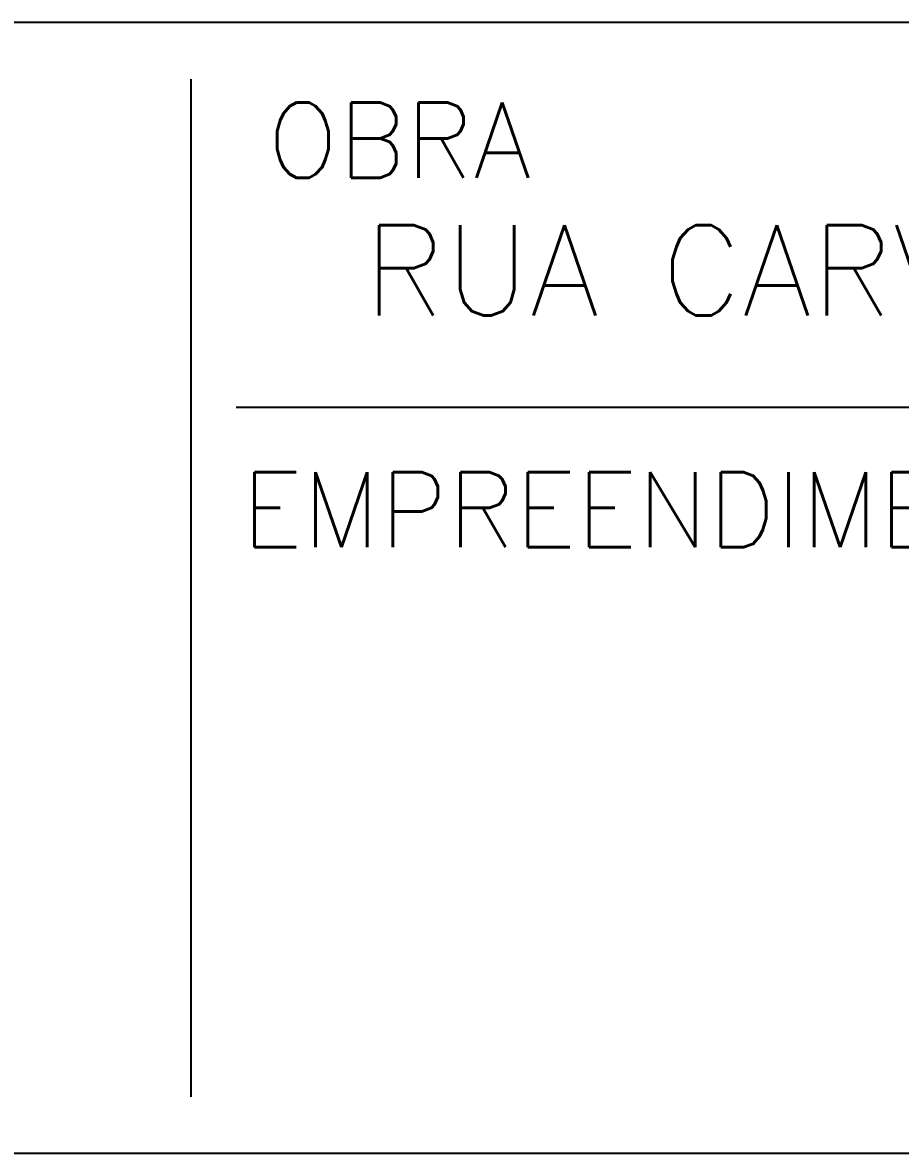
# Model space of a CAD drawing. Extents: x 3196 to 9141, y -1880 to 2325.
# Drawn here: x 8631.7 to 8748.8, y -1425.3 to -1274.7 of the extents above; entities that cross this region are included whole.
import ezdxf

# ---------------------------------------------------------------- set-up
doc = ezdxf.new("R2010")
doc.units = 0
doc.header["$MEASUREMENT"] = 0
doc.layers.add('10', color=10, linetype='CONTINUOUS')
doc.styles.get("Standard").update_dxf_attribs({"font": 'ROMANS.SHX'})

msp = doc.modelspace()

# ---------------------------------------------------------------- linework, layer by layer
at = {"layer": '10', "linetype": 'Continuous'}
for p, q in [((9085.255018, -1274.679835), (8223.062618, -1274.679835)), ((8654.158818, -1282.212835), (8654.158818, -1417.806835)), ((9082.248468, -1325.948385), (8660.178818, -1325.948385)), ((9085.255018, -1425.339835), (8223.062618, -1425.339835))]:
    msp.add_line(p, q, dxfattribs=at)

# ---------------------------------------------------------------- texts
for s, height, p in [('OBRA', 10.00935, (8664.364668, -1295.351685)), ('RUA CARVALHO ALVIM, 136 - TIJUCA', 12.00905, (8677.211168, -1313.689485)), ('EMPREENDIMENTO', 10.00935, (8660.925368, -1344.584185))]:
    msp.add_text(s, height=height, dxfattribs=at).set_placement(p)

doc.saveas('drawing.dxf')
